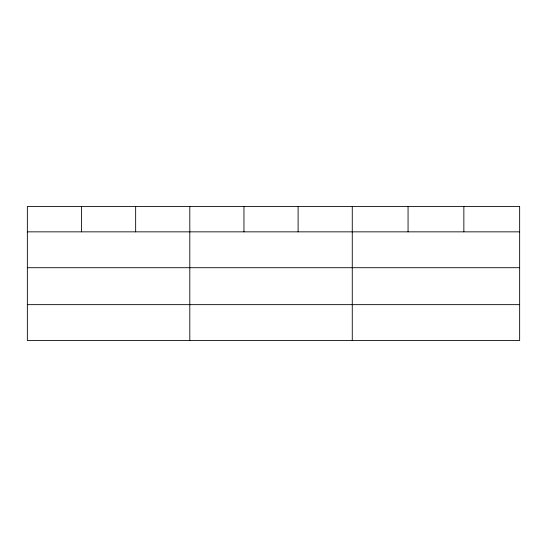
<?xml version="1.0" encoding="UTF-8"?>
<svg xmlns="http://www.w3.org/2000/svg" width="547" height="547" viewBox="0 0 547 547"><rect width="100%" height="100%" fill="white"/><g stroke="black" fill="none" stroke-linecap="round" stroke-linejoin="round"><path stroke-width="0.82" d="M27.35 231.846L519.65 231.846M27.35 267.709L519.65 267.709M27.35 304.652L519.65 304.652M463.856 206.486L463.856 231.846M408.062 206.486L408.062 231.846M352.268 206.486L352.268 340.514M298.115 206.486L298.115 231.846M243.962 206.486L243.962 231.846M189.809 206.486L189.809 340.514M135.656 206.486L135.656 231.846M81.503 206.486L81.503 231.846M519.65 206.486L27.35 206.486L27.35 340.514L519.65 340.514L519.65 206.486"/></g></svg>
